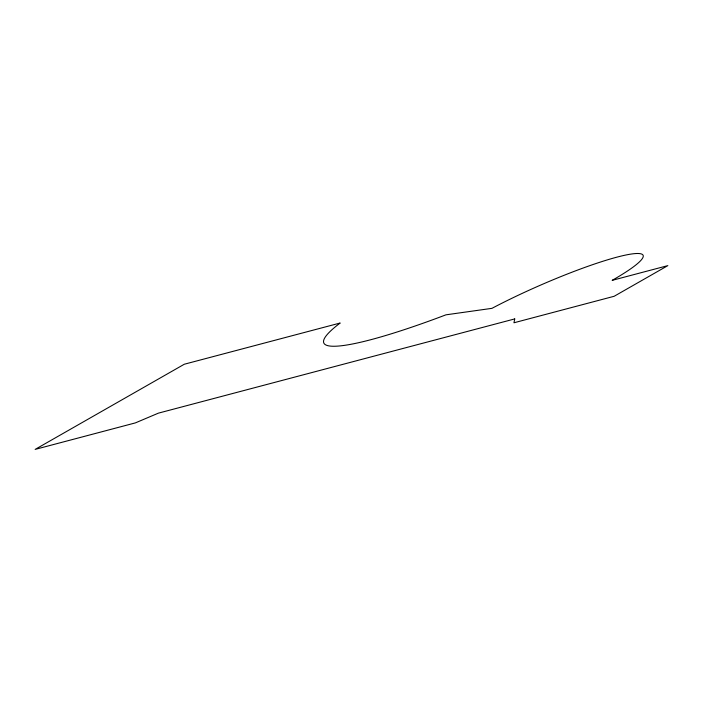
<?xml version="1.0" encoding="UTF-8"?>
<svg xmlns="http://www.w3.org/2000/svg" width="703" height="703" viewBox="0 0 703 703"><rect width="100%" height="100%" fill="white"/><g stroke="black" fill="none" stroke-linecap="round" stroke-linejoin="round"><path stroke-width="1.05" d="M514.737 318.916L513.946 322.782L614.158 296.279L667.85 265.62L612.172 280.348A106.689 13.744 -23.6 0 0 622.489 255.76A106.689 13.744 -23.6 0 0 491.951 308.345L445.948 314.83A192.183 24.754 -23.6 0 1 340.182 323.011L184.3 364.233L35.15 449.393L135.363 422.898L158.43 413.136L514.737 318.916"/></g></svg>
